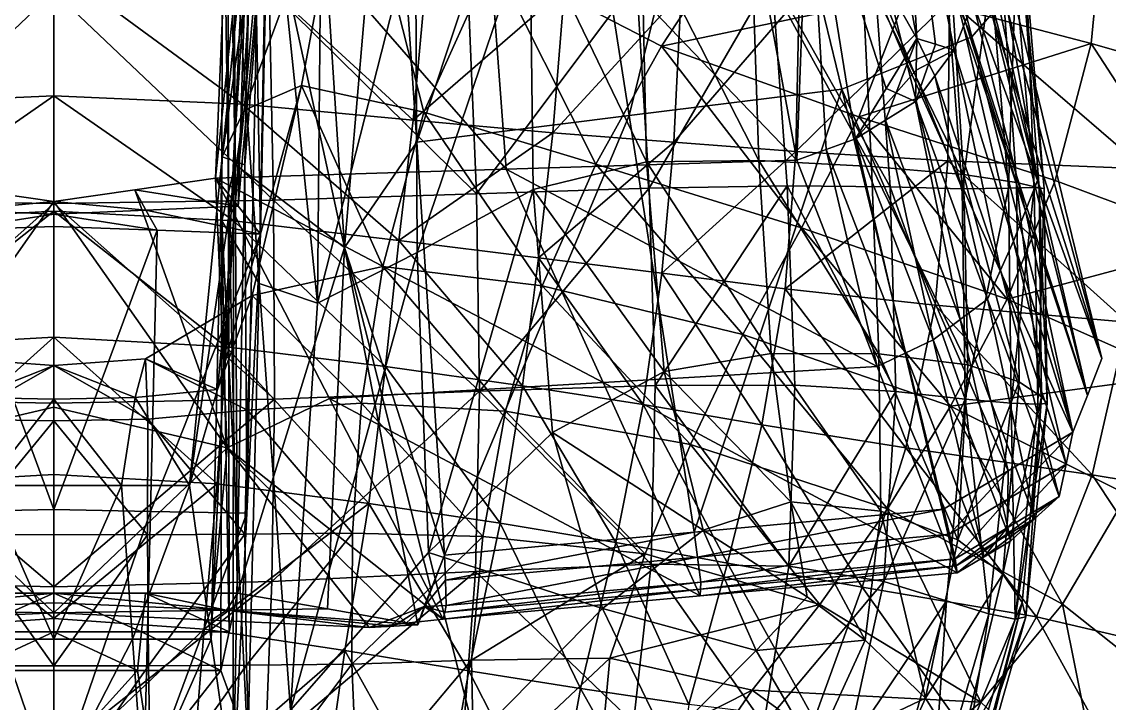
# Model space of a CAD drawing. Extents: x -25.2 to 25.3, y -25.7 to 25.2.
# Drawn here: x -0.46 to 16.63, y -15.59 to -4.87 of the extents above; entities that cross this region are included whole.
import ezdxf

# ---------------------------------------------------------------- set-up
doc = ezdxf.new("R2010")
doc.units = 0

msp = doc.modelspace()

# ---------------------------------------------------------------- linework, layer by layer
for points in [[(3.045, -7.114, -10.475), (3.217, 0.472, -19.668), (3.23, 2.762, -10.986)], [(3.23, 2.762, -10.986), (3.228, -4.794, -7.823), (3.045, -7.114, -10.475)], [(11.85, 0.898, 47.812), (14.469, -5.105, 47.186), (12.879, 1.11, 47.201)], [(12.879, 1.11, 47.201), (14.469, -5.105, 47.186), (14.786, -4.74, 46.187)], [(10.821, 0.687, 48.424), (13.446, -5.515, 47.82), (11.85, 0.898, 47.812)], [(11.85, 0.898, 47.812), (13.446, -5.515, 47.82), (14.469, -5.105, 47.186)], [(10.821, 0.687, 48.424), (8.064, 0.213, 48.924), (9.084, -6.342, 48.808)], [(10.821, 0.687, 48.424), (9.084, -6.342, 48.808), (12.424, -5.924, 48.455)], [(10.821, 0.687, 48.424), (12.424, -5.924, 48.455), (13.446, -5.515, 47.82)], [(2.867, -7.052, -19.604), (3.204, -1.818, -28.351), (3.217, 0.472, -19.668)], [(3.045, -7.114, -10.475), (2.867, -7.052, -19.604), (3.217, 0.472, -19.668)], [(8.064, 0.213, 48.924), (5.307, -0.261, 49.425), (5.745, -6.759, 49.16)], [(8.064, 0.213, 48.924), (5.745, -6.759, 49.16), (9.084, -6.342, 48.808)], [(13.651, -0.151, 7.869), (14.377, -2.263, 26.528), (15.5, -7.362, 26.335)], [(13.651, -0.151, 7.869), (15.5, -7.362, 26.335), (14.485, -4.56, 7.298)], [(2.863, -0.368, 56.592), (4.609, -8.418, 52.174), (4.085, -0.315, 53.008)], [(5.307, -0.261, 49.425), (4.085, -0.315, 53.008), (4.609, -8.418, 52.174)], [(5.307, -0.261, 49.425), (4.609, -8.418, 52.174), (5.745, -6.759, 49.16)], [(2.778, -0.644, 58.621), (2.895, -7.11, 56.314), (2.863, -0.368, 56.592)], [(2.863, -0.368, 56.592), (2.895, -7.11, 56.314), (4.609, -8.418, 52.174)], [(13.607, -5.129, 5.185), (11.904, -2.122, 5.135), (12.738, -0.428, 5.778)], [(13.607, -5.129, 5.185), (12.738, -0.428, 5.778), (13.394, -1.294, 6.72)], [(2.693, -0.92, 60.649), (2.788, -7.553, 59.115), (2.778, -0.644, 58.621)], [(2.778, -0.644, 58.621), (2.788, -7.553, 59.115), (2.895, -7.11, 56.314)], [(2.693, -0.92, 60.649), (2.681, -7.995, 61.917), (2.788, -7.553, 59.115)], [(3.272, -8.981, 65.09), (2.681, -7.995, 61.917), (2.693, -0.92, 60.649)], [(3.272, -8.981, 65.09), (2.693, -0.92, 60.649), (3.405, -1.742, 64.662)], [(14.193, -5.314, 6.307), (13.9, -5.221, 5.746), (13.394, -1.294, 6.72)], [(14.193, -5.314, 6.307), (13.394, -1.294, 6.72), (14.339, -4.937, 6.802)], [(13.607, -5.129, 5.185), (13.394, -1.294, 6.72), (13.9, -5.221, 5.746)], [(14.485, -4.56, 7.298), (14.339, -4.937, 6.802), (13.394, -1.294, 6.72)], [(6.752, -1.857, 4.773), (10.7, -1.524, 4.793), (11.718, -7.045, 4.136)], [(11.718, -7.045, 4.136), (10.7, -1.524, 4.793), (11.904, -2.122, 5.135)], [(3.435, -1.776, -35.94), (3.204, -1.818, -28.351), (2.689, -6.99, -28.732)], [(3.435, -1.776, -35.94), (2.689, -6.99, -28.732), (3.033, -6.259, -36.018)], [(2.867, -7.052, -19.604), (2.689, -6.99, -28.732), (3.204, -1.818, -28.351)], [(2.804, -2.19, 4.754), (6.752, -1.857, 4.773), (7.152, -7.185, 4.214)], [(4.704, -1.744, -42.188), (3.435, -1.776, -35.94), (3.033, -6.259, -36.018)], [(4.704, -1.744, -42.188), (3.033, -6.259, -36.018), (3.935, -5.869, -41.514)], [(4.186, -9.294, 67.698), (3.272, -8.981, 65.09), (3.405, -1.742, 64.662)], [(4.186, -9.294, 67.698), (3.405, -1.742, 64.662), (4.242, -2.944, 67.774)], [(5.86, -6.286, -43.673), (4.704, -1.744, -42.188), (3.935, -5.869, -41.514)], [(5.86, -6.286, -43.673), (6.944, -3.883, -43.877), (4.704, -1.744, -42.188)], [(6.752, -1.857, 4.773), (11.718, -7.045, 4.136), (7.152, -7.185, 4.214)], [(2.585, -7.324, 4.293), (3.107, -2.332, -0.209), (2.804, -2.19, 4.754)], [(2.804, -2.19, 4.754), (7.152, -7.185, 4.214), (2.585, -7.324, 4.293)], [(11.718, -7.045, 4.136), (11.904, -2.122, 5.135), (12.181, -6.876, 4.335)], [(13.607, -5.129, 5.185), (13.125, -5.918, 4.859), (11.904, -2.122, 5.135)], [(12.643, -6.707, 4.534), (12.181, -6.876, 4.335), (11.904, -2.122, 5.135)], [(12.643, -6.707, 4.534), (11.904, -2.122, 5.135), (13.125, -5.918, 4.859)], [(2.585, -7.324, 4.293), (2.939, -7.765, -0.35), (3.107, -2.332, -0.209)], [(2.939, -7.765, -0.35), (3.41, -2.474, -5.171), (3.107, -2.332, -0.209)], [(14.377, -2.263, 26.528), (15.103, -4.374, 45.187), (16.514, -10.165, 45.372)], [(14.377, -2.263, 26.528), (16.514, -10.165, 45.372), (15.5, -7.362, 26.335)], [(2.939, -7.765, -0.35), (3.292, -8.206, -4.993), (3.41, -2.474, -5.171)], [(3.228, -4.794, -7.823), (3.41, -2.474, -5.171), (3.292, -8.206, -4.993)], [(16.57, -2.863, -45.254), (13.437, -4.444, -44.586), (16.346, -5.207, -45.093)], [(16.57, -2.863, -45.254), (16.346, -5.207, -45.093), (18.845, -5.922, -45.934)], [(16.57, -2.863, -45.254), (18.845, -5.922, -45.934), (19.002, -3.278, -46.088)], [(4.186, -9.294, 67.698), (4.242, -2.944, 67.774), (5.726, -3.244, 69.433)], [(4.186, -9.294, 67.698), (5.726, -3.244, 69.433), (5.751, -8.495, 69.311)], [(5.751, -8.495, 69.311), (5.726, -3.244, 69.433), (7.521, -3.268, 70.347)], [(5.751, -8.495, 69.311), (7.521, -3.268, 70.347), (7.575, -7.503, 70.326)], [(9.357, -7.071, 71.236), (7.575, -7.503, 70.326), (7.521, -3.268, 70.347)], [(9.357, -7.071, 71.236), (7.521, -3.268, 70.347), (9.28, -3.434, 71.203)], [(6.944, -3.883, -43.877), (9.593, -5.248, -44.183), (10.74, -3.5, -44.338)], [(11.124, -7.05, 72.157), (9.357, -7.071, 71.236), (9.28, -3.434, 71.203)], [(11.124, -7.05, 72.157), (9.28, -3.434, 71.203), (11.014, -3.707, 72.133)], [(13.437, -4.444, -44.586), (10.74, -3.5, -44.338), (9.593, -5.248, -44.183)], [(12.893, -7.142, 73.141), (11.124, -7.05, 72.157), (11.014, -3.707, 72.133)], [(12.893, -7.142, 73.141), (11.014, -3.707, 72.133), (12.739, -3.975, 73.159)], [(8.558, -7.107, -44.079), (6.944, -3.883, -43.877), (5.86, -6.286, -43.673)], [(8.558, -7.107, -44.079), (9.593, -5.248, -44.183), (6.944, -3.883, -43.877)], [(-2.924, -6.162, -66.973), (-3.052, -4.071, -67.006), (0.043, -3.98, -67.038)], [(-2.924, -6.162, -66.973), (0.043, -3.98, -67.038), (0.043, -6.03, -66.993)], [(3.01, -6.162, -66.973), (0.043, -6.03, -66.993), (0.043, -3.98, -67.038)], [(3.01, -6.162, -66.973), (0.043, -3.98, -67.038), (3.138, -4.071, -67.006)], [(5.689, -6.414, -66.938), (3.01, -6.162, -66.973), (3.138, -4.071, -67.006)], [(5.689, -6.414, -66.938), (3.138, -4.071, -67.006), (5.89, -4.236, -66.952)], [(14.341, -7.266, 74.339), (12.893, -7.142, 73.141), (12.739, -3.975, 73.159)], [(14.341, -7.266, 74.339), (12.739, -3.975, 73.159), (14.146, -4.165, 74.407)], [(8.068, -4.348, -66.922), (5.689, -6.414, -66.938), (5.89, -4.236, -66.952)], [(9.2, -4.204, 91.464), (6.551, -4.281, 92.456), (6.687, -7.572, 92.301)], [(9.2, -4.204, 91.464), (6.687, -7.572, 92.301), (9.399, -7.486, 91.29)], [(11.327, -4.154, 90.041), (9.2, -4.204, 91.464), (9.399, -7.486, 91.29)], [(11.327, -4.154, 90.041), (9.399, -7.486, 91.29), (11.568, -7.447, 89.883)], [(13.187, -7.465, 88.152), (12.939, -4.149, 88.249), (11.327, -4.154, 90.041)], [(13.187, -7.465, 88.152), (11.327, -4.154, 90.041), (11.568, -7.447, 89.883)], [(14.319, -7.492, 86.212), (14.067, -4.153, 86.268), (12.939, -4.149, 88.249)], [(14.319, -7.492, 86.212), (12.939, -4.149, 88.249), (13.187, -7.465, 88.152)], [(14.767, -4.136, 84.261), (14.067, -4.153, 86.268), (14.319, -7.492, 86.212)], [(15.172, -7.393, 75.888), (14.341, -7.266, 74.339), (14.146, -4.165, 74.407)], [(15.172, -7.393, 75.888), (14.146, -4.165, 74.407), (14.953, -4.233, 75.995)], [(14.767, -4.136, 84.261), (14.319, -7.492, 86.212), (15.046, -7.485, 84.173)], [(15.153, -4.129, 82.191), (14.767, -4.136, 84.261), (15.046, -7.485, 84.173)], [(15.525, -7.476, 77.759), (14.953, -4.233, 75.995), (15.282, -4.216, 77.894)], [(15.525, -7.476, 77.759), (15.172, -7.393, 75.888), (14.953, -4.233, 75.995)], [(15.153, -4.129, 82.191), (15.046, -7.485, 84.173), (15.451, -7.475, 82.049)], [(15.451, -7.475, 82.049), (15.327, -4.166, 80.018), (15.153, -4.129, 82.191)], [(15.605, -7.488, 79.864), (15.282, -4.216, 77.894), (15.327, -4.166, 80.018)], [(15.605, -7.488, 79.864), (15.525, -7.476, 77.759), (15.282, -4.216, 77.894)], [(15.451, -7.475, 82.049), (15.605, -7.488, 79.864), (15.327, -4.166, 80.018)], [(-3.409, -7.674, 92.877), (0.043, -4.388, 93.172), (-3.34, -4.355, 93.006)], [(-3.409, -7.674, 92.877), (0.043, -7.725, 93.055), (0.043, -4.388, 93.172)], [(3.495, -7.674, 92.877), (3.426, -4.355, 93.006), (0.043, -4.388, 93.172)], [(3.495, -7.674, 92.877), (0.043, -4.388, 93.172), (0.043, -7.725, 93.055)], [(6.687, -7.572, 92.301), (6.551, -4.281, 92.456), (3.426, -4.355, 93.006)], [(6.687, -7.572, 92.301), (3.426, -4.355, 93.006), (3.495, -7.674, 92.877)], [(8.068, -4.348, -66.922), (7.886, -6.611, -66.919), (5.689, -6.414, -66.938)], [(9.9, -4.417, -66.911), (7.886, -6.611, -66.919), (8.068, -4.348, -66.922)], [(9.9, -4.417, -66.911), (9.787, -6.762, -66.909), (7.886, -6.611, -66.919)], [(11.757, -4.479, -66.883), (9.787, -6.762, -66.909), (9.9, -4.417, -66.911)], [(14.786, -4.74, 46.187), (16.514, -10.165, 45.372), (15.103, -4.374, 45.187)], [(13.437, -4.444, -44.586), (9.593, -5.248, -44.183), (12.694, -6.359, -44.438)], [(11.757, -4.479, -66.883), (11.706, -6.909, -66.88), (9.787, -6.762, -66.909)], [(14.121, -4.536, -66.733), (11.706, -6.909, -66.88), (11.757, -4.479, -66.883)], [(14.121, -4.536, -66.733), (14.091, -7.054, -66.732), (11.706, -6.909, -66.88)], [(16.346, -5.207, -45.093), (13.437, -4.444, -44.586), (12.694, -6.359, -44.438)], [(17.184, -7.182, -66.346), (14.091, -7.054, -66.732), (14.121, -4.536, -66.733)], [(17.184, -7.182, -66.346), (14.121, -4.536, -66.733), (17.249, -4.573, -66.339)], [(14.485, -4.56, 7.298), (15.313, -7.84, 26.537), (14.339, -4.937, 6.802)], [(14.485, -4.56, 7.298), (15.5, -7.362, 26.335), (15.313, -7.84, 26.537)], [(14.469, -5.105, 47.186), (16.286, -10.743, 46.271), (14.786, -4.74, 46.187)], [(14.786, -4.74, 46.187), (16.286, -10.743, 46.271), (16.514, -10.165, 45.372)], [(3.045, -7.114, -10.475), (3.228, -4.794, -7.823), (3.077, -12.598, -7.479)], [(3.228, -4.794, -7.823), (3.292, -8.206, -4.993), (3.077, -12.598, -7.479)], [(14.339, -4.937, 6.802), (15.126, -8.317, 26.739), (14.193, -5.314, 6.307)], [(14.339, -4.937, 6.802), (15.313, -7.84, 26.537), (15.126, -8.317, 26.739)], [(13.446, -5.515, 47.82), (16.058, -11.321, 47.171), (14.469, -5.105, 47.186)], [(14.469, -5.105, 47.186), (16.058, -11.321, 47.171), (16.286, -10.743, 46.271)], [(9.593, -5.248, -44.183), (8.558, -7.107, -44.079), (11.794, -8.105, -44.325)], [(9.593, -5.248, -44.183), (11.794, -8.105, -44.325), (12.694, -6.359, -44.438)], [(16.346, -5.207, -45.093), (12.694, -6.359, -44.438), (15.779, -7.362, -44.933)], [(13.607, -5.129, 5.185), (13.278, -5.986, 4.994), (13.125, -5.918, 4.859)], [(13.607, -5.129, 5.185), (13.595, -5.625, 5.224), (13.278, -5.986, 4.994)], [(13.607, -5.129, 5.185), (13.795, -5.521, 5.585), (13.595, -5.625, 5.224)], [(13.607, -5.129, 5.185), (13.9, -5.221, 5.746), (13.795, -5.521, 5.585)], [(14.193, -5.314, 6.307), (13.795, -5.521, 5.585), (13.9, -5.221, 5.746)], [(16.346, -5.207, -45.093), (15.779, -7.362, -44.933), (18.373, -8.332, -45.773)], [(16.346, -5.207, -45.093), (18.373, -8.332, -45.773), (18.845, -5.922, -45.934)], [(14.193, -5.314, 6.307), (13.889, -5.718, 5.785), (13.795, -5.521, 5.585)], [(14.92, -8.772, 26.49), (13.889, -5.718, 5.785), (14.193, -5.314, 6.307)], [(14.92, -8.772, 26.49), (14.193, -5.314, 6.307), (15.126, -8.317, 26.739)], [(12.424, -5.924, 48.455), (15.042, -11.928, 47.828), (13.446, -5.515, 47.82)], [(13.584, -6.121, 5.263), (13.278, -5.986, 4.994), (13.595, -5.625, 5.224)], [(13.446, -5.515, 47.82), (15.042, -11.928, 47.828), (16.058, -11.321, 47.171)], [(13.584, -6.121, 5.263), (13.595, -5.625, 5.224), (13.795, -5.521, 5.585)], [(13.584, -6.121, 5.263), (13.795, -5.521, 5.585), (13.889, -5.718, 5.785)], [(14.714, -9.227, 26.242), (13.584, -6.121, 5.263), (13.889, -5.718, 5.785)], [(14.714, -9.227, 26.242), (13.889, -5.718, 5.785), (14.92, -8.772, 26.49)], [(3.935, -5.869, -41.514), (3.033, -6.259, -36.018), (2.617, -10.648, -36.253)], [(3.935, -5.869, -41.514), (2.617, -10.648, -36.253), (3.162, -9.171, -42.041)], [(5.213, -8.716, -43.734), (3.935, -5.869, -41.514), (3.162, -9.171, -42.041)], [(5.213, -8.716, -43.734), (5.86, -6.286, -43.673), (3.935, -5.869, -41.514)], [(12.424, -5.924, 48.455), (9.084, -6.342, 48.808), (10.105, -12.896, 48.691)], [(12.424, -5.924, 48.455), (10.105, -12.896, 48.691), (14.026, -12.534, 48.486)], [(12.424, -5.924, 48.455), (14.026, -12.534, 48.486), (15.042, -11.928, 47.828)], [(12.643, -6.707, 4.534), (13.125, -5.918, 4.859), (13.278, -5.986, 4.994)], [(-2.786, -7.999, -66.928), (-2.924, -6.162, -66.973), (0.043, -6.03, -66.993)], [(-2.786, -7.999, -66.928), (0.043, -6.03, -66.993), (0.043, -7.844, -66.936)], [(2.872, -7.999, -66.928), (0.043, -7.844, -66.936), (0.043, -6.03, -66.993)], [(2.872, -7.999, -66.928), (0.043, -6.03, -66.993), (3.01, -6.162, -66.973)], [(12.643, -6.707, 4.534), (13.278, -5.986, 4.994), (13.114, -6.414, 4.898)], [(13.584, -6.121, 5.263), (13.114, -6.414, 4.898), (13.278, -5.986, 4.994)], [(14.288, -9.548, 25.965), (13.114, -6.414, 4.898), (13.584, -6.121, 5.263)], [(14.288, -9.548, 25.965), (13.584, -6.121, 5.263), (14.714, -9.227, 26.242)], [(3.033, -6.259, -36.018), (2.689, -6.99, -28.732), (2.173, -12.163, -29.113)], [(3.033, -6.259, -36.018), (2.173, -12.163, -29.113), (2.617, -10.648, -36.253)], [(5.465, -8.307, -66.914), (2.872, -7.999, -66.928), (3.01, -6.162, -66.973)], [(5.465, -8.307, -66.914), (3.01, -6.162, -66.973), (5.689, -6.414, -66.938)], [(7.718, -9.021, -44.04), (5.86, -6.286, -43.673), (5.213, -8.716, -43.734)], [(7.718, -9.021, -44.04), (8.558, -7.107, -44.079), (5.86, -6.286, -43.673)], [(7.886, -6.611, -66.919), (5.465, -8.307, -66.914), (5.689, -6.414, -66.938)], [(9.084, -6.342, 48.808), (5.745, -6.759, 49.16), (6.183, -13.257, 48.896)], [(9.084, -6.342, 48.808), (6.183, -13.257, 48.896), (10.105, -12.896, 48.691)], [(12.694, -6.359, -44.438), (11.794, -8.105, -44.325), (15.024, -9.23, -44.807)], [(13.862, -9.868, 25.689), (12.643, -6.707, 4.534), (13.114, -6.414, 4.898)], [(12.694, -6.359, -44.438), (15.024, -9.23, -44.807), (15.779, -7.362, -44.933)], [(13.862, -9.868, 25.689), (13.114, -6.414, 4.898), (14.288, -9.548, 25.965)], [(7.886, -6.611, -66.919), (7.661, -8.58, -66.903), (5.465, -8.307, -66.914)], [(9.787, -6.762, -66.909), (7.661, -8.58, -66.903), (7.886, -6.611, -66.919)], [(6.183, -13.257, 48.896), (5.745, -6.759, 49.16), (4.609, -8.418, 52.174)], [(9.787, -6.762, -66.909), (9.598, -8.82, -66.894), (7.661, -8.58, -66.903)], [(11.706, -6.909, -66.88), (9.598, -8.82, -66.894), (9.787, -6.762, -66.909)], [(12.643, -6.707, 4.534), (13.421, -10.078, 25.697), (12.181, -6.876, 4.335)], [(12.643, -6.707, 4.534), (13.862, -9.868, 25.689), (13.421, -10.078, 25.697)], [(2.517, -14.576, -19.539), (2.173, -12.163, -29.113), (2.689, -6.99, -28.732)], [(2.517, -14.576, -19.539), (2.689, -6.99, -28.732), (2.867, -7.052, -19.604)], [(11.706, -6.909, -66.88), (11.534, -9.067, -66.863), (9.598, -8.82, -66.894)], [(14.091, -7.054, -66.732), (11.534, -9.067, -66.863), (11.706, -6.909, -66.88)], [(12.181, -6.876, 4.335), (12.98, -10.288, 25.704), (11.718, -7.045, 4.136)], [(12.181, -6.876, 4.335), (13.421, -10.078, 25.697), (12.98, -10.288, 25.704)], [(2.861, -16.99, -9.965), (2.517, -14.576, -19.539), (2.867, -7.052, -19.604)], [(2.788, -7.553, 59.115), (2.928, -13.852, 56.036), (2.895, -7.11, 56.314)], [(2.861, -16.99, -9.965), (2.867, -7.052, -19.604), (3.045, -7.114, -10.475)], [(3.045, -7.114, -10.475), (3.077, -12.598, -7.479), (2.861, -16.99, -9.965)], [(2.928, -13.852, 56.036), (4.609, -8.418, 52.174), (2.895, -7.11, 56.314)], [(7.152, -7.185, 4.214), (11.718, -7.045, 4.136), (12.98, -10.288, 25.704)], [(9.633, -10.366, 71.267), (7.575, -7.503, 70.326), (9.357, -7.071, 71.236)], [(8.558, -7.107, -44.079), (7.718, -9.021, -44.04), (10.873, -9.784, -44.263)], [(8.558, -7.107, -44.079), (10.873, -9.784, -44.263), (11.794, -8.105, -44.325)], [(11.316, -10.085, 72.095), (9.357, -7.071, 71.236), (11.124, -7.05, 72.157)], [(11.316, -10.085, 72.095), (9.633, -10.366, 71.267), (9.357, -7.071, 71.236)], [(13.008, -10.09, 73.02), (11.316, -10.085, 72.095), (11.124, -7.05, 72.157)], [(13.008, -10.09, 73.02), (11.124, -7.05, 72.157), (12.893, -7.142, 73.141)], [(14.091, -7.054, -66.732), (13.892, -9.326, -66.722), (11.534, -9.067, -66.863)], [(14.404, -10.261, 74.183), (13.008, -10.09, 73.02), (12.893, -7.142, 73.141)], [(14.404, -10.261, 74.183), (12.893, -7.142, 73.141), (14.341, -7.266, 74.339)], [(16.912, -9.59, -66.355), (13.892, -9.326, -66.722), (14.091, -7.054, -66.732)], [(16.912, -9.59, -66.355), (14.091, -7.054, -66.732), (17.184, -7.182, -66.346)], [(2.939, -7.765, -0.35), (2.585, -7.324, 4.293), (1.314, -7.51, 4.438)], [(2.585, -7.324, 4.293), (2.766, -11.568, 30.803), (1.314, -7.51, 4.438)], [(2.585, -7.324, 4.293), (7.152, -7.185, 4.214), (8.677, -10.54, 25.833)], [(2.585, -7.324, 4.293), (8.677, -10.54, 25.833), (4.374, -10.792, 25.963)], [(2.585, -7.324, 4.293), (4.374, -10.792, 25.963), (2.766, -11.568, 30.803)], [(7.152, -7.185, 4.214), (12.98, -10.288, 25.704), (8.677, -10.54, 25.833)], [(15.212, -10.529, 75.696), (14.404, -10.261, 74.183), (14.341, -7.266, 74.339)], [(15.212, -10.529, 75.696), (14.341, -7.266, 74.339), (15.172, -7.393, 75.888)], [(0.043, -7.695, 4.583), (-2.678, -11.565, 30.784), (-1.228, -7.51, 4.438)], [(-1.405, -7.828, -0.211), (0.043, -7.695, 4.583), (-1.228, -7.51, 4.438)], [(1.491, -7.828, -0.211), (1.314, -7.51, 4.438), (0.043, -7.695, 4.583)], [(0.043, -7.695, 4.583), (1.314, -7.51, 4.438), (2.766, -11.568, 30.803)], [(2.939, -7.765, -0.35), (1.314, -7.51, 4.438), (1.491, -7.828, -0.211)], [(5.931, -13.212, 69.386), (5.751, -8.495, 69.311), (7.575, -7.503, 70.326)], [(5.931, -13.212, 69.386), (7.575, -7.503, 70.326), (7.881, -11.326, 70.412)], [(9.399, -7.486, 91.29), (6.687, -7.572, 92.301), (6.731, -10.676, 92.024)], [(9.399, -7.486, 91.29), (6.731, -10.676, 92.024), (9.493, -10.586, 91.006)], [(9.633, -10.366, 71.267), (7.881, -11.326, 70.412), (7.575, -7.503, 70.326)], [(11.568, -7.447, 89.883), (9.399, -7.486, 91.29), (9.493, -10.586, 91.006)], [(11.568, -7.447, 89.883), (9.493, -10.586, 91.006), (11.689, -10.583, 89.629)], [(13.277, -10.681, 87.969), (13.187, -7.465, 88.152), (11.568, -7.447, 89.883)], [(13.277, -10.681, 87.969), (11.568, -7.447, 89.883), (11.689, -10.583, 89.629)], [(14.367, -10.801, 86.078), (14.319, -7.492, 86.212), (13.187, -7.465, 88.152)], [(14.367, -10.801, 86.078), (13.187, -7.465, 88.152), (13.277, -10.681, 87.969)], [(15.046, -7.485, 84.173), (14.319, -7.492, 86.212), (14.367, -10.801, 86.078)], [(15.046, -7.485, 84.173), (14.367, -10.801, 86.078), (15.09, -10.864, 84.009)], [(15.024, -9.23, -44.807), (18.373, -8.332, -45.773), (15.779, -7.362, -44.933)], [(15.451, -7.475, 82.049), (15.046, -7.485, 84.173), (15.09, -10.864, 84.009)], [(15.451, -7.475, 82.049), (15.09, -10.864, 84.009), (15.506, -10.882, 81.829)], [(15.563, -10.767, 77.534), (15.212, -10.529, 75.696), (15.172, -7.393, 75.888)], [(15.563, -10.767, 77.534), (15.172, -7.393, 75.888), (15.525, -7.476, 77.759)], [(15.5, -7.362, 26.335), (16.286, -10.743, 46.271), (15.313, -7.84, 26.537)], [(15.506, -10.882, 81.829), (15.605, -7.488, 79.864), (15.451, -7.475, 82.049)], [(15.5, -7.362, 26.335), (16.514, -10.165, 45.372), (16.286, -10.743, 46.271)], [(15.506, -10.882, 81.829), (15.655, -10.87, 79.624), (15.605, -7.488, 79.864)], [(15.655, -10.87, 79.624), (15.563, -10.767, 77.534), (15.525, -7.476, 77.759)], [(15.655, -10.87, 79.624), (15.525, -7.476, 77.759), (15.605, -7.488, 79.864)], [(-3.423, -10.802, 92.622), (0.043, -7.725, 93.055), (-3.409, -7.674, 92.877)], [(3.509, -10.802, 92.622), (3.495, -7.674, 92.877), (0.043, -7.725, 93.055)], [(2.681, -7.995, 61.917), (2.798, -14.461, 59.61), (2.788, -7.553, 59.115)], [(2.788, -7.553, 59.115), (2.798, -14.461, 59.61), (2.928, -13.852, 56.036)], [(6.731, -10.676, 92.024), (6.687, -7.572, 92.301), (3.495, -7.674, 92.877)], [(6.731, -10.676, 92.024), (3.495, -7.674, 92.877), (3.509, -10.802, 92.622)], [(-3.423, -10.802, 92.622), (0.043, -10.868, 92.815), (0.043, -7.725, 93.055)], [(0.043, -7.844, -66.936), (-2.667, -9.977, -66.878), (-2.786, -7.999, -66.928)], [(0.043, -7.695, 4.583), (0.043, -10.93, 26.638), (-2.678, -11.565, 30.784)], [(0.043, -7.844, -66.936), (0.043, -9.826, -66.882), (-2.667, -9.977, -66.878)], [(-1.582, -8.146, -4.86), (0.043, -7.891, -0.072), (-1.405, -7.828, -0.211)], [(-1.405, -7.828, -0.211), (0.043, -7.891, -0.072), (0.043, -7.695, 4.583)], [(1.491, -7.828, -0.211), (0.043, -7.695, 4.583), (0.043, -7.891, -0.072)], [(0.043, -7.695, 4.583), (2.766, -11.568, 30.803), (0.043, -10.93, 26.638)], [(3.509, -10.802, 92.622), (0.043, -7.725, 93.055), (0.043, -10.868, 92.815)], [(1.668, -8.146, -4.86), (1.491, -7.828, -0.211), (0.043, -7.891, -0.072)], [(0.043, -7.844, -66.936), (2.872, -7.999, -66.928), (2.753, -9.977, -66.878)], [(0.043, -7.844, -66.936), (2.753, -9.977, -66.878), (0.043, -9.826, -66.882)], [(3.292, -8.206, -4.993), (2.939, -7.765, -0.35), (1.491, -7.828, -0.211)], [(3.292, -8.206, -4.993), (1.491, -7.828, -0.211), (1.668, -8.146, -4.86)], [(15.313, -7.84, 26.537), (16.058, -11.321, 47.171), (15.126, -8.317, 26.739)], [(15.313, -7.84, 26.537), (16.286, -10.743, 46.271), (16.058, -11.321, 47.171)], [(-1.582, -8.146, -4.86), (0.043, -8.086, -4.727), (0.043, -7.891, -0.072)], [(1.668, -8.146, -4.86), (0.043, -7.891, -0.072), (0.043, -8.086, -4.727)], [(2.681, -7.995, 61.917), (2.669, -15.071, 63.185), (2.798, -14.461, 59.61)], [(3.092, -16.237, 65.542), (2.669, -15.071, 63.185), (2.681, -7.995, 61.917)], [(3.092, -16.237, 65.542), (2.681, -7.995, 61.917), (3.272, -8.981, 65.09)], [(2.872, -7.999, -66.928), (5.257, -10.29, -66.869), (2.753, -9.977, -66.878)], [(2.872, -7.999, -66.928), (5.465, -8.307, -66.914), (5.257, -10.29, -66.869)], [(0.043, -12.539, -7.416), (0.043, -8.086, -4.727), (-1.582, -8.146, -4.86)], [(0.043, -12.539, -7.416), (-1.582, -8.146, -4.86), (-1.474, -12.568, -7.448)], [(0.043, -12.539, -7.416), (1.668, -8.146, -4.86), (0.043, -8.086, -4.727)], [(0.043, -12.539, -7.416), (1.56, -12.568, -7.448), (1.668, -8.146, -4.86)], [(1.56, -12.568, -7.448), (3.292, -8.206, -4.993), (1.668, -8.146, -4.86)], [(11.794, -8.105, -44.325), (10.873, -9.784, -44.263), (14.136, -10.915, -44.726)], [(11.794, -8.105, -44.325), (14.136, -10.915, -44.726), (15.024, -9.23, -44.807)], [(1.56, -12.568, -7.448), (3.077, -12.598, -7.479), (3.292, -8.206, -4.993)], [(7.408, -10.594, -66.859), (5.257, -10.29, -66.869), (5.465, -8.307, -66.914)], [(7.408, -10.594, -66.859), (5.465, -8.307, -66.914), (7.661, -8.58, -66.903)], [(15.951, -11.827, 47.196), (14.92, -8.772, 26.49), (15.126, -8.317, 26.739)], [(15.024, -9.23, -44.807), (17.728, -10.432, -45.648), (18.373, -8.332, -45.773)], [(15.951, -11.827, 47.196), (15.126, -8.317, 26.739), (16.058, -11.321, 47.171)], [(2.928, -13.852, 56.036), (4.346, -14.101, 52.979), (4.609, -8.418, 52.174)], [(3.764, -15.692, 67.85), (4.186, -9.294, 67.698), (5.751, -8.495, 69.311)], [(3.764, -15.692, 67.85), (5.751, -8.495, 69.311), (5.931, -13.212, 69.386)], [(5.765, -14.351, 49.922), (4.609, -8.418, 52.174), (4.346, -14.101, 52.979)], [(5.765, -14.351, 49.922), (5.974, -13.804, 49.409), (4.609, -8.418, 52.174)], [(6.183, -13.257, 48.896), (4.609, -8.418, 52.174), (5.974, -13.804, 49.409)], [(9.306, -10.887, -66.847), (7.408, -10.594, -66.859), (7.661, -8.58, -66.903)], [(9.306, -10.887, -66.847), (7.661, -8.58, -66.903), (9.598, -8.82, -66.894)], [(4.876, -10.866, -43.956), (5.213, -8.716, -43.734), (3.162, -9.171, -42.041)], [(7.141, -10.99, -44.082), (5.213, -8.716, -43.734), (4.876, -10.866, -43.956)], [(7.141, -10.99, -44.082), (7.718, -9.021, -44.04), (5.213, -8.716, -43.734)], [(11.169, -11.205, -66.816), (9.306, -10.887, -66.847), (9.598, -8.82, -66.894)], [(11.169, -11.205, -66.816), (9.598, -8.82, -66.894), (11.534, -9.067, -66.863)], [(15.843, -12.334, 47.221), (14.714, -9.227, 26.242), (14.92, -8.772, 26.49)], [(15.843, -12.334, 47.221), (14.92, -8.772, 26.49), (15.951, -11.827, 47.196)], [(3.764, -15.692, 67.85), (3.092, -16.237, 65.542), (3.272, -8.981, 65.09)], [(3.764, -15.692, 67.85), (3.272, -8.981, 65.09), (4.186, -9.294, 67.698)], [(10.047, -11.516, -44.264), (7.718, -9.021, -44.04), (7.141, -10.99, -44.082)], [(10.047, -11.516, -44.264), (10.873, -9.784, -44.263), (7.718, -9.021, -44.04)], [(3.088, -10.978, -43.721), (3.162, -9.171, -42.041), (1.482, -10.17, -41.25)], [(1.482, -10.17, -41.25), (3.162, -9.171, -42.041), (2.617, -10.648, -36.253)], [(4.876, -10.866, -43.956), (3.162, -9.171, -42.041), (3.088, -10.978, -43.721)], [(13.432, -11.569, -66.686), (11.169, -11.205, -66.816), (11.534, -9.067, -66.863)], [(13.432, -11.569, -66.686), (11.534, -9.067, -66.863), (13.892, -9.326, -66.722)], [(15.462, -12.681, 47.033), (14.288, -9.548, 25.965), (14.714, -9.227, 26.242)], [(15.462, -12.681, 47.033), (14.714, -9.227, 26.242), (15.843, -12.334, 47.221)], [(13.892, -9.326, -66.722), (16.359, -11.991, -66.35), (13.432, -11.569, -66.686)], [(13.892, -9.326, -66.722), (16.912, -9.59, -66.355), (16.359, -11.991, -66.35)], [(14.136, -10.915, -44.726), (17.728, -10.432, -45.648), (15.024, -9.23, -44.807)], [(15.081, -13.029, 46.845), (13.862, -9.868, 25.689), (14.288, -9.548, 25.965)], [(15.081, -13.029, 46.845), (14.288, -9.548, 25.965), (15.462, -12.681, 47.033)], [(16.912, -9.59, -66.355), (19.309, -12.478, -65.625), (16.359, -11.991, -66.35)], [(0.043, -9.826, -66.882), (-2.524, -12.132, -66.776), (-2.667, -9.977, -66.878)], [(0.043, -9.826, -66.882), (0.043, -11.985, -66.779), (-2.524, -12.132, -66.776)], [(0.043, -9.826, -66.882), (2.753, -9.977, -66.878), (2.61, -12.132, -66.776)], [(0.043, -9.826, -66.882), (2.61, -12.132, -66.776), (0.043, -11.985, -66.779)], [(13.145, -12.53, -44.696), (10.873, -9.784, -44.263), (10.047, -11.516, -44.264)], [(13.145, -12.53, -44.696), (14.136, -10.915, -44.726), (10.873, -9.784, -44.263)], [(13.862, -9.868, 25.689), (14.661, -13.28, 47.058), (13.421, -10.078, 25.697)], [(13.862, -9.868, 25.689), (15.081, -13.029, 46.845), (14.661, -13.28, 47.058)], [(2.753, -9.977, -66.878), (4.992, -12.442, -66.769), (2.61, -12.132, -66.776)], [(2.753, -9.977, -66.878), (5.257, -10.29, -66.869), (4.992, -12.442, -66.769)], [(13.421, -10.078, 25.697), (14.241, -13.532, 47.272), (12.98, -10.288, 25.704)], [(13.421, -10.078, 25.697), (14.661, -13.28, 47.058), (14.241, -13.532, 47.272)], [(-1.433, -11.117, -43.504), (0.043, -10.273, -41.077), (-1.396, -10.17, -41.25)], [(0.043, -10.273, -41.077), (-1.234, -10.776, -35.977), (-1.396, -10.17, -41.25)], [(1.519, -11.117, -43.504), (1.482, -10.17, -41.25), (0.043, -10.273, -41.077)], [(0.043, -10.273, -41.077), (1.482, -10.17, -41.25), (1.32, -10.776, -35.977)], [(1.482, -10.17, -41.25), (2.617, -10.648, -36.253), (1.32, -10.776, -35.977)], [(3.088, -10.978, -43.721), (1.482, -10.17, -41.25), (1.519, -11.117, -43.504)], [(11.626, -12.415, 71.954), (9.633, -10.366, 71.267), (11.316, -10.085, 72.095)], [(11.316, -10.085, 72.095), (13.008, -10.09, 73.02), (13.04, -12.562, 72.792)], [(11.316, -10.085, 72.095), (13.04, -12.562, 72.792), (11.626, -12.415, 71.954)], [(13.008, -10.09, 73.02), (14.404, -10.261, 74.183), (14.251, -13.016, 73.944)], [(13.008, -10.09, 73.02), (14.251, -13.016, 73.944), (13.04, -12.562, 72.792)], [(-1.433, -11.117, -43.504), (0.043, -11.144, -43.426), (0.043, -10.273, -41.077)], [(0.043, -10.273, -41.077), (0.043, -10.802, -35.784), (-1.234, -10.776, -35.977)], [(1.519, -11.117, -43.504), (0.043, -10.273, -41.077), (0.043, -11.144, -43.426)], [(0.043, -10.273, -41.077), (1.32, -10.776, -35.977), (0.043, -10.802, -35.784)], [(7.055, -12.754, -66.757), (4.992, -12.442, -66.769), (5.257, -10.29, -66.869)], [(7.055, -12.754, -66.757), (5.257, -10.29, -66.869), (7.408, -10.594, -66.859)], [(10.248, -12.865, 71.303), (7.881, -11.326, 70.412), (9.633, -10.366, 71.267)], [(8.677, -10.54, 25.833), (12.98, -10.288, 25.704), (14.241, -13.532, 47.272)], [(11.626, -12.415, 71.954), (10.248, -12.865, 71.303), (9.633, -10.366, 71.267)], [(14.251, -13.016, 73.944), (14.404, -10.261, 74.183), (15.212, -10.529, 75.696)], [(4.374, -10.792, 25.963), (8.677, -10.54, 25.833), (10.202, -13.896, 47.452)], [(9.431, -13.397, 90.667), (9.493, -10.586, 91.006), (6.731, -10.676, 92.024)], [(8.873, -13.059, -66.741), (7.055, -12.754, -66.757), (7.408, -10.594, -66.859)], [(8.873, -13.059, -66.741), (7.408, -10.594, -66.859), (9.306, -10.887, -66.847)], [(8.677, -10.54, 25.833), (14.241, -13.532, 47.272), (10.202, -13.896, 47.452)], [(11.596, -13.432, 89.346), (9.493, -10.586, 91.006), (9.431, -13.397, 90.667)], [(11.596, -13.432, 89.346), (11.689, -10.583, 89.629), (9.493, -10.586, 91.006)], [(13.277, -10.681, 87.969), (11.689, -10.583, 89.629), (11.596, -13.432, 89.346)], [(14.136, -10.915, -44.726), (16.913, -12.302, -45.567), (17.728, -10.432, -45.648)], [(14.251, -13.016, 73.944), (15.212, -10.529, 75.696), (14.959, -13.555, 75.432)], [(14.959, -13.555, 75.432), (15.212, -10.529, 75.696), (15.563, -10.767, 77.534)], [(1.32, -10.776, -35.977), (2.617, -10.648, -36.253), (2.173, -12.163, -29.113)], [(6.731, -10.676, 92.024), (3.509, -10.802, 92.622), (3.47, -13.672, 92.272)], [(6.731, -10.676, 92.024), (3.47, -13.672, 92.272), (6.671, -13.514, 91.664)], [(9.431, -13.397, 90.667), (6.731, -10.676, 92.024), (6.671, -13.514, 91.664)], [(13.277, -10.681, 87.969), (11.596, -13.432, 89.346), (13.087, -13.671, 87.763)], [(14.367, -10.801, 86.078), (13.277, -10.681, 87.969), (13.087, -13.671, 87.763)], [(-3.423, -10.802, 92.622), (-3.384, -13.672, 92.272), (0.043, -13.752, 92.476)], [(-3.423, -10.802, 92.622), (0.043, -13.752, 92.476), (0.043, -10.868, 92.815)], [(0.043, -14.165, 48.693), (-2.678, -11.565, 30.784), (0.043, -10.93, 26.638)], [(0.043, -10.802, -35.784), (-1.022, -12.163, -29.001), (-1.234, -10.776, -35.977)], [(0.043, -10.802, -35.784), (0.043, -12.163, -28.888), (-1.022, -12.163, -29.001)], [(0.043, -10.802, -35.784), (1.32, -10.776, -35.977), (1.108, -12.163, -29.001)], [(0.043, -10.802, -35.784), (1.108, -12.163, -29.001), (0.043, -12.163, -28.888)], [(3.509, -10.802, 92.622), (0.043, -10.868, 92.815), (0.043, -13.752, 92.476)], [(3.509, -10.802, 92.622), (0.043, -13.752, 92.476), (3.47, -13.672, 92.272)], [(0.043, -14.165, 48.693), (0.043, -10.93, 26.638), (2.766, -11.568, 30.803)], [(1.32, -10.776, -35.977), (2.173, -12.163, -29.113), (1.108, -12.163, -29.001)], [(6.164, -14.261, 47.633), (2.766, -11.568, 30.803), (4.374, -10.792, 25.963)], [(4.734, -12.91, -44.185), (4.876, -10.866, -43.956), (3.088, -10.978, -43.721)], [(4.374, -10.792, 25.963), (10.202, -13.896, 47.452), (6.164, -14.261, 47.633)], [(6.786, -12.965, -44.233), (4.876, -10.866, -43.956), (4.734, -12.91, -44.185)], [(6.786, -12.965, -44.233), (7.141, -10.99, -44.082), (4.876, -10.866, -43.956)], [(10.63, -13.384, -66.708), (8.873, -13.059, -66.741), (9.306, -10.887, -66.847)], [(10.63, -13.384, -66.708), (9.306, -10.887, -66.847), (11.169, -11.205, -66.816)], [(14.367, -10.801, 86.078), (13.087, -13.671, 87.763), (14.069, -13.973, 85.915)], [(15.893, -14.029, -45.536), (14.136, -10.915, -44.726), (13.145, -12.53, -44.696)], [(14.739, -14.177, 83.809), (14.367, -10.801, 86.078), (14.069, -13.973, 85.915)], [(15.893, -14.029, -45.536), (16.913, -12.302, -45.567), (14.136, -10.915, -44.726)], [(14.739, -14.177, 83.809), (15.09, -10.864, 84.009), (14.367, -10.801, 86.078)], [(15.148, -14.263, 81.565), (15.09, -10.864, 84.009), (14.739, -14.177, 83.809)], [(14.959, -13.555, 75.432), (15.563, -10.767, 77.534), (15.26, -14.001, 77.241)], [(15.148, -14.263, 81.565), (15.506, -10.882, 81.829), (15.09, -10.864, 84.009)], [(15.655, -10.87, 79.624), (15.506, -10.882, 81.829), (15.148, -14.263, 81.565)], [(15.655, -10.87, 79.624), (15.148, -14.263, 81.565), (15.316, -14.225, 79.327)], [(15.563, -10.767, 77.534), (15.316, -14.225, 79.327), (15.26, -14.001, 77.241)], [(15.563, -10.767, 77.534), (15.655, -10.87, 79.624), (15.316, -14.225, 79.327)], [(3.047, -12.927, -44.146), (3.088, -10.978, -43.721), (1.519, -11.117, -43.504)], [(4.734, -12.91, -44.185), (3.088, -10.978, -43.721), (3.047, -12.927, -44.146)], [(9.337, -13.234, -44.352), (7.141, -10.99, -44.082), (6.786, -12.965, -44.233)], [(9.337, -13.234, -44.352), (10.047, -11.516, -44.264), (7.141, -10.99, -44.082)], [(-1.428, -12.934, -44.1), (0.043, -11.144, -43.426), (-1.433, -11.117, -43.504)], [(-1.428, -12.934, -44.1), (0.043, -12.933, -44.076), (0.043, -11.144, -43.426)], [(1.514, -12.934, -44.1), (1.519, -11.117, -43.504), (0.043, -11.144, -43.426)], [(1.514, -12.934, -44.1), (0.043, -11.144, -43.426), (0.043, -12.933, -44.076)], [(3.047, -12.927, -44.146), (1.519, -11.117, -43.504), (1.514, -12.934, -44.1)], [(12.746, -13.759, -66.598), (10.63, -13.384, -66.708), (11.169, -11.205, -66.816)], [(12.746, -13.759, -66.598), (11.169, -11.205, -66.816), (13.432, -11.569, -66.686)], [(8.664, -14.093, 70.65), (5.931, -13.212, 69.386), (7.881, -11.326, 70.412)], [(10.248, -12.865, 71.303), (8.664, -14.093, 70.65), (7.881, -11.326, 70.412)], [(15.034, -12.376, 47.753), (15.951, -11.827, 47.196), (16.058, -11.321, 47.171)], [(15.034, -12.376, 47.753), (16.058, -11.321, 47.171), (15.042, -11.928, 47.828)], [(0.043, -14.165, 48.693), (-2.433, -14.28, 48.754), (-2.678, -11.565, 30.784)], [(0.043, -14.165, 48.693), (2.766, -11.568, 30.803), (2.519, -14.28, 48.754)], [(4.996, -14.396, 48.816), (2.519, -14.28, 48.754), (2.766, -11.568, 30.803)], [(6.164, -14.261, 47.633), (5.58, -14.328, 48.224), (2.766, -11.568, 30.803)], [(4.996, -14.396, 48.816), (2.766, -11.568, 30.803), (5.58, -14.328, 48.224)], [(12.08, -14.034, -44.737), (10.047, -11.516, -44.264), (9.337, -13.234, -44.352)], [(12.08, -14.034, -44.737), (13.145, -12.53, -44.696), (10.047, -11.516, -44.264)], [(13.432, -11.569, -66.686), (15.488, -14.225, -66.312), (12.746, -13.759, -66.598)], [(13.432, -11.569, -66.686), (16.359, -11.991, -66.35), (15.488, -14.225, -66.312)], [(14.117, -12.925, 48.31), (15.042, -11.928, 47.828), (14.026, -12.534, 48.486)], [(14.117, -12.925, 48.31), (15.034, -12.376, 47.753), (15.042, -11.928, 47.828)], [(15.026, -12.825, 47.677), (15.843, -12.334, 47.221), (15.951, -11.827, 47.196)], [(15.026, -12.825, 47.677), (15.951, -11.827, 47.196), (15.034, -12.376, 47.753)], [(-2.524, -12.132, -66.776), (0.043, -11.985, -66.779), (0.043, -14.254, -66.539)], [(-2.524, -12.132, -66.776), (0.043, -14.254, -66.539), (-2.321, -14.419, -66.542)], [(2.61, -12.132, -66.776), (0.043, -14.254, -66.539), (0.043, -11.985, -66.779)], [(2.61, -12.132, -66.776), (2.407, -14.419, -66.542), (0.043, -14.254, -66.539)], [(4.992, -12.442, -66.769), (2.407, -14.419, -66.542), (2.61, -12.132, -66.776)], [(16.359, -11.991, -66.35), (18.274, -14.879, -65.637), (15.488, -14.225, -66.312)], [(16.359, -11.991, -66.35), (19.309, -12.478, -65.625), (18.274, -14.879, -65.637)], [(-1.022, -12.163, -29.001), (0.043, -14.577, -19.497), (-1.194, -14.577, -19.518)], [(-1.022, -12.163, -29.001), (0.043, -12.163, -28.888), (0.043, -14.577, -19.497)], [(1.108, -12.163, -29.001), (1.28, -14.577, -19.518), (0.043, -14.577, -19.497)], [(1.108, -12.163, -29.001), (0.043, -14.577, -19.497), (0.043, -12.163, -28.888)], [(2.173, -12.163, -29.113), (1.28, -14.577, -19.518), (1.108, -12.163, -29.001)], [(2.173, -12.163, -29.113), (2.517, -14.576, -19.539), (1.28, -14.577, -19.518)], [(18.022, -15.714, -46.855), (16.913, -12.302, -45.567), (15.893, -14.029, -45.536)], [(4.992, -12.442, -66.769), (4.618, -14.757, -66.541), (2.407, -14.419, -66.542)], [(6.566, -15.076, -66.529), (4.618, -14.757, -66.541), (4.992, -12.442, -66.769)], [(6.566, -15.076, -66.529), (4.992, -12.442, -66.769), (7.055, -12.754, -66.757)], [(11.883, -13.914, 71.932), (10.248, -12.865, 71.303), (11.626, -12.415, 71.954)], [(11.626, -12.415, 71.954), (13.04, -12.562, 72.792), (12.792, -14.593, 72.536)], [(11.626, -12.415, 71.954), (12.792, -14.593, 72.536), (11.883, -13.914, 71.932)], [(14.208, -13.316, 48.133), (15.034, -12.376, 47.753), (14.117, -12.925, 48.31)], [(14.208, -13.316, 48.133), (15.026, -12.825, 47.677), (15.034, -12.376, 47.753)], [(14.843, -13.052, 47.368), (15.462, -12.681, 47.033), (15.843, -12.334, 47.221)], [(14.843, -13.052, 47.368), (15.843, -12.334, 47.221), (15.026, -12.825, 47.677)], [(0.043, -16.992, -10.106), (0.043, -12.539, -7.416), (-1.474, -12.568, -7.448)], [(0.043, -16.992, -10.106), (-1.474, -12.568, -7.448), (-1.366, -16.991, -10.035)], [(0.043, -16.992, -10.106), (1.56, -12.568, -7.448), (0.043, -12.539, -7.416)], [(0.043, -16.992, -10.106), (1.452, -16.991, -10.035), (1.56, -12.568, -7.448)], [(1.452, -16.991, -10.035), (3.077, -12.598, -7.479), (1.56, -12.568, -7.448)], [(1.452, -16.991, -10.035), (2.861, -16.99, -9.965), (3.077, -12.598, -7.479)], [(14.026, -12.534, 48.486), (10.105, -12.896, 48.691), (10.157, -13.289, 48.505)], [(14.026, -12.534, 48.486), (10.157, -13.289, 48.505), (14.117, -12.925, 48.31)], [(14.611, -15.567, -45.58), (13.145, -12.53, -44.696), (12.08, -14.034, -44.737)], [(13.04, -12.562, 72.792), (13.741, -15.504, 73.661), (12.792, -14.593, 72.536)], [(13.04, -12.562, 72.792), (14.251, -13.016, 73.944), (13.741, -15.504, 73.661)], [(14.611, -15.567, -45.58), (15.893, -14.029, -45.536), (13.145, -12.53, -44.696)], [(8.317, -15.353, -66.507), (6.566, -15.076, -66.529), (7.055, -12.754, -66.757)], [(8.317, -15.353, -66.507), (7.055, -12.754, -66.757), (8.873, -13.059, -66.741)], [(14.661, -13.28, 47.058), (15.081, -13.029, 46.845), (15.462, -12.681, 47.033)], [(14.661, -13.28, 47.058), (15.462, -12.681, 47.033), (14.843, -13.052, 47.368)], [(0.043, -14.999, -44.555), (-1.428, -12.934, -44.1), (-1.447, -14.996, -44.557)], [(0.043, -14.999, -44.555), (0.043, -12.933, -44.076), (-1.428, -12.934, -44.1)], [(0.043, -14.999, -44.555), (1.514, -12.934, -44.1), (0.043, -12.933, -44.076)], [(0.043, -14.999, -44.555), (1.533, -14.996, -44.557), (1.514, -12.934, -44.1)], [(1.533, -14.996, -44.557), (3.047, -12.927, -44.146), (1.514, -12.934, -44.1)], [(1.533, -14.996, -44.557), (3.072, -14.987, -44.559), (3.047, -12.927, -44.146)], [(3.072, -14.987, -44.559), (4.734, -12.91, -44.185), (3.047, -12.927, -44.146)], [(3.072, -14.987, -44.559), (4.724, -14.969, -44.559), (4.734, -12.91, -44.185)], [(4.724, -14.969, -44.559), (6.786, -12.965, -44.233), (4.734, -12.91, -44.185)], [(4.724, -14.969, -44.559), (6.607, -14.908, -44.551), (6.786, -12.965, -44.233)], [(10.105, -12.896, 48.691), (6.183, -13.257, 48.896), (6.197, -13.652, 48.701)], [(10.105, -12.896, 48.691), (6.197, -13.652, 48.701), (10.157, -13.289, 48.505)], [(9.337, -13.234, -44.352), (6.786, -12.965, -44.233), (6.607, -14.908, -44.551)], [(11.08, -14.754, 71.561), (8.664, -14.093, 70.65), (10.248, -12.865, 71.303)], [(14.117, -12.925, 48.31), (10.157, -13.289, 48.505), (10.209, -13.681, 48.319)], [(14.117, -12.925, 48.31), (10.209, -13.681, 48.319), (14.208, -13.316, 48.133)], [(11.883, -13.914, 71.932), (11.08, -14.754, 71.561), (10.248, -12.865, 71.303)], [(14.224, -13.424, 47.703), (15.026, -12.825, 47.677), (14.208, -13.316, 48.133)], [(14.224, -13.424, 47.703), (14.843, -13.052, 47.368), (15.026, -12.825, 47.677)], [(10.023, -15.605, -66.471), (8.317, -15.353, -66.507), (8.873, -13.059, -66.741)], [(10.023, -15.605, -66.471), (8.873, -13.059, -66.741), (10.63, -13.384, -66.708)], [(13.741, -15.504, 73.661), (14.251, -13.016, 73.944), (14.959, -13.555, 75.432)], [(14.241, -13.532, 47.272), (14.843, -13.052, 47.368), (14.224, -13.424, 47.703)], [(14.241, -13.532, 47.272), (14.661, -13.28, 47.058), (14.843, -13.052, 47.368)], [(6.667, -16.128, 69.845), (3.764, -15.692, 67.85), (5.931, -13.212, 69.386)], [(6.183, -13.257, 48.896), (5.974, -13.804, 49.409), (5.864, -14.062, 48.754)], [(6.183, -13.257, 48.896), (5.864, -14.062, 48.754), (6.197, -13.652, 48.701)], [(8.664, -14.093, 70.65), (6.667, -16.128, 69.845), (5.931, -13.212, 69.386)], [(10.157, -13.289, 48.505), (6.197, -13.652, 48.701), (6.211, -14.047, 48.506)], [(10.157, -13.289, 48.505), (6.211, -14.047, 48.506), (10.209, -13.681, 48.319)], [(9.337, -13.234, -44.352), (6.607, -14.908, -44.551), (8.78, -14.876, -44.583)], [(12.08, -14.034, -44.737), (9.337, -13.234, -44.352), (8.78, -14.876, -44.583)], [(14.208, -13.316, 48.133), (10.209, -13.681, 48.319), (10.206, -13.789, 47.886)], [(14.208, -13.316, 48.133), (10.206, -13.789, 47.886), (14.224, -13.424, 47.703)], [(9.152, -15.894, 90.309), (9.431, -13.397, 90.667), (6.671, -13.514, 91.664)], [(11.199, -15.922, 89.1), (9.431, -13.397, 90.667), (9.152, -15.894, 90.309)], [(11.199, -15.922, 89.1), (11.596, -13.432, 89.346), (9.431, -13.397, 90.667)], [(11.993, -15.843, -66.388), (10.023, -15.605, -66.471), (10.63, -13.384, -66.708)], [(14.224, -13.424, 47.703), (10.206, -13.789, 47.886), (10.202, -13.896, 47.452)], [(14.224, -13.424, 47.703), (10.202, -13.896, 47.452), (14.241, -13.532, 47.272)], [(11.993, -15.843, -66.388), (10.63, -13.384, -66.708), (12.746, -13.759, -66.598)], [(13.087, -13.671, 87.763), (11.596, -13.432, 89.346), (11.199, -15.922, 89.1)], [(6.671, -13.514, 91.664), (3.47, -13.672, 92.272), (3.368, -16.292, 91.79)], [(6.671, -13.514, 91.664), (3.368, -16.292, 91.79), (6.476, -16.088, 91.215)], [(6.211, -14.047, 48.506), (6.197, -13.652, 48.701), (5.864, -14.062, 48.754)], [(9.152, -15.894, 90.309), (6.671, -13.514, 91.664), (6.476, -16.088, 91.215)], [(13.087, -13.671, 87.763), (11.199, -15.922, 89.1), (12.506, -16.315, 87.601)], [(14.069, -13.973, 85.915), (13.087, -13.671, 87.763), (12.506, -16.315, 87.601)], [(13.741, -15.504, 73.661), (14.959, -13.555, 75.432), (14.281, -16.368, 75.135)], [(14.281, -16.368, 75.135), (14.959, -13.555, 75.432), (15.26, -14.001, 77.241)], [(-3.384, -13.672, 92.272), (-3.282, -16.292, 91.79), (0.043, -16.383, 91.992)], [(-3.384, -13.672, 92.272), (0.043, -16.383, 91.992), (0.043, -13.752, 92.476)], [(3.47, -13.672, 92.272), (0.043, -13.752, 92.476), (0.043, -16.383, 91.992)], [(3.47, -13.672, 92.272), (0.043, -16.383, 91.992), (3.368, -16.292, 91.79)], [(5.765, -14.351, 49.922), (5.864, -14.062, 48.754), (5.974, -13.804, 49.409)], [(10.206, -13.789, 47.886), (6.187, -14.154, 48.069), (6.164, -14.261, 47.633)], [(10.206, -13.789, 47.886), (6.164, -14.261, 47.633), (10.202, -13.896, 47.452)], [(10.209, -13.681, 48.319), (6.211, -14.047, 48.506), (6.187, -14.154, 48.069)], [(10.209, -13.681, 48.319), (6.187, -14.154, 48.069), (10.206, -13.789, 47.886)], [(14.42, -16.121, -66.178), (11.993, -15.843, -66.388), (12.746, -13.759, -66.598)], [(14.42, -16.121, -66.178), (12.746, -13.759, -66.598), (15.488, -14.225, -66.312)], [(0.043, -13.852, 55.965), (-1.399, -13.852, 56), (-2.669, -14.123, 51.886)], [(0.043, -13.852, 55.965), (-2.669, -14.123, 51.886), (0.043, -14.008, 52.329)], [(0.043, -14.165, 48.693), (0.043, -14.008, 52.329), (-2.669, -14.123, 51.886)], [(0.043, -13.852, 55.965), (-1.335, -14.461, 59.58), (-1.399, -13.852, 56)], [(0.043, -13.852, 55.965), (0.043, -14.461, 59.549), (-1.335, -14.461, 59.58)], [(0.043, -13.852, 55.965), (1.485, -13.852, 56), (1.421, -14.461, 59.58)], [(0.043, -13.852, 55.965), (1.421, -14.461, 59.58), (0.043, -14.461, 59.549)], [(0.043, -13.852, 55.965), (0.043, -14.008, 52.329), (2.755, -14.123, 51.886)], [(0.043, -13.852, 55.965), (2.755, -14.123, 51.886), (1.485, -13.852, 56)], [(0.043, -14.165, 48.693), (2.755, -14.123, 51.886), (0.043, -14.008, 52.329)], [(1.485, -13.852, 56), (2.798, -14.461, 59.61), (1.421, -14.461, 59.58)], [(1.485, -13.852, 56), (2.928, -13.852, 56.036), (2.798, -14.461, 59.61)], [(2.928, -13.852, 56.036), (1.485, -13.852, 56), (2.755, -14.123, 51.886)], [(2.928, -13.852, 56.036), (2.755, -14.123, 51.886), (4.346, -14.101, 52.979)], [(12.792, -14.593, 72.536), (11.08, -14.754, 71.561), (11.883, -13.914, 71.932)], [(14.069, -13.973, 85.915), (12.506, -16.315, 87.601), (13.3, -16.843, 85.777)], [(13.846, -17.235, 83.621), (14.069, -13.973, 85.915), (13.3, -16.843, 85.777)], [(13.846, -17.235, 83.621), (14.739, -14.177, 83.809), (14.069, -13.973, 85.915)], [(14.281, -16.368, 75.135), (15.26, -14.001, 77.241), (14.465, -17.025, 76.928)], [(15.26, -14.001, 77.241), (15.316, -14.225, 79.327), (14.428, -17.367, 79.021)], [(15.26, -14.001, 77.241), (14.428, -17.367, 79.021), (14.465, -17.025, 76.928)], [(0.043, -14.165, 48.693), (-2.669, -14.123, 51.886), (-2.433, -14.28, 48.754)], [(0.043, -14.165, 48.693), (2.519, -14.28, 48.754), (2.755, -14.123, 51.886)], [(4.996, -14.396, 48.816), (2.755, -14.123, 51.886), (2.519, -14.28, 48.754)], [(5.765, -14.351, 49.922), (4.346, -14.101, 52.979), (2.755, -14.123, 51.886)], [(4.996, -14.396, 48.816), (5.38, -14.373, 49.369), (2.755, -14.123, 51.886)], [(5.765, -14.351, 49.922), (2.755, -14.123, 51.886), (5.38, -14.373, 49.369)], [(4.996, -14.396, 48.816), (5.58, -14.328, 48.224), (5.864, -14.062, 48.754)], [(4.996, -14.396, 48.816), (5.864, -14.062, 48.754), (5.38, -14.373, 49.369)], [(5.765, -14.351, 49.922), (5.38, -14.373, 49.369), (5.864, -14.062, 48.754)], [(6.164, -14.261, 47.633), (5.864, -14.062, 48.754), (5.58, -14.328, 48.224)], [(6.211, -14.047, 48.506), (5.864, -14.062, 48.754), (6.187, -14.154, 48.069)], [(6.164, -14.261, 47.633), (6.187, -14.154, 48.069), (5.864, -14.062, 48.754)], [(9.67, -16.175, 71.126), (6.667, -16.128, 69.845), (8.664, -14.093, 70.65)], [(11.08, -14.754, 71.561), (9.67, -16.175, 71.126), (8.664, -14.093, 70.65)], [(12.08, -14.034, -44.737), (8.78, -14.876, -44.583), (11.015, -15.382, -44.893)], [(14.611, -15.567, -45.58), (12.08, -14.034, -44.737), (11.015, -15.382, -44.893)], [(14.217, -17.419, 81.302), (14.739, -14.177, 83.809), (13.846, -17.235, 83.621)], [(14.217, -17.419, 81.302), (15.148, -14.263, 81.565), (14.739, -14.177, 83.809)], [(16.577, -17.418, -46.927), (15.893, -14.029, -45.536), (14.611, -15.567, -45.58)], [(16.577, -17.418, -46.927), (18.022, -15.714, -46.855), (15.893, -14.029, -45.536)], [(-2.321, -14.419, -66.542), (0.043, -14.254, -66.539), (0.043, -16.665, -65.992)], [(2.407, -14.419, -66.542), (0.043, -16.665, -65.992), (0.043, -14.254, -66.539)], [(15.316, -14.225, 79.327), (15.148, -14.263, 81.565), (14.217, -17.419, 81.302)], [(15.316, -14.225, 79.327), (14.217, -17.419, 81.302), (14.428, -17.367, 79.021)], [(16.85, -16.701, -65.601), (14.42, -16.121, -66.178), (15.488, -14.225, -66.312)], [(16.85, -16.701, -65.601), (15.488, -14.225, -66.312), (18.274, -14.879, -65.637)], [(-2.321, -14.419, -66.542), (0.043, -16.665, -65.992), (-2.128, -16.841, -65.994)], [(0.043, -14.461, 59.549), (-1.27, -15.071, 63.159), (-1.335, -14.461, 59.58)], [(0.043, -14.461, 59.549), (0.043, -15.071, 63.133), (-1.27, -15.071, 63.159)], [(2.407, -14.419, -66.542), (2.214, -16.841, -65.994), (0.043, -16.665, -65.992)], [(0.043, -14.461, 59.549), (1.421, -14.461, 59.58), (1.356, -15.071, 63.159)], [(0.043, -14.461, 59.549), (1.356, -15.071, 63.159), (0.043, -15.071, 63.133)], [(1.421, -14.461, 59.58), (2.669, -15.071, 63.185), (1.356, -15.071, 63.159)], [(1.421, -14.461, 59.58), (2.798, -14.461, 59.61), (2.669, -15.071, 63.185)], [(4.618, -14.757, -66.541), (2.214, -16.841, -65.994), (2.407, -14.419, -66.542)], [(-1.194, -14.577, -19.518), (0.043, -16.992, -10.106), (-1.366, -16.991, -10.035)], [(-1.194, -14.577, -19.518), (0.043, -14.577, -19.497), (0.043, -16.992, -10.106)], [(1.28, -14.577, -19.518), (1.452, -16.991, -10.035), (0.043, -16.992, -10.106)], [(1.28, -14.577, -19.518), (0.043, -16.992, -10.106), (0.043, -14.577, -19.497)], [(2.517, -14.576, -19.539), (1.452, -16.991, -10.035), (1.28, -14.577, -19.518)], [(2.517, -14.576, -19.539), (2.861, -16.99, -9.965), (1.452, -16.991, -10.035)], [(12.792, -14.593, 72.536), (11.996, -16.336, 72.252), (11.08, -14.754, 71.561)], [(13.741, -15.504, 73.661), (11.996, -16.336, 72.252), (12.792, -14.593, 72.536)], [(4.618, -14.757, -66.541), (4.27, -17.187, -65.99), (2.214, -16.841, -65.994)], [(6.136, -17.48, -65.971), (4.27, -17.187, -65.99), (4.618, -14.757, -66.541)], [(6.136, -17.48, -65.971), (4.618, -14.757, -66.541), (6.566, -15.076, -66.529)], [(11.996, -16.336, 72.252), (9.67, -16.175, 71.126), (11.08, -14.754, 71.561)], [(0.043, -17.122, -45.326), (-1.447, -14.996, -44.557), (-1.479, -17.112, -45.32)], [(0.043, -17.122, -45.326), (0.043, -14.999, -44.555), (-1.447, -14.996, -44.557)], [(0.043, -17.122, -45.326), (1.565, -17.112, -45.32), (1.533, -14.996, -44.557)], [(0.043, -17.122, -45.326), (1.533, -14.996, -44.557), (0.043, -14.999, -44.555)], [(1.565, -17.112, -45.32), (3.072, -14.987, -44.559), (1.533, -14.996, -44.557)], [(1.565, -17.112, -45.32), (3.139, -17.09, -45.302), (3.072, -14.987, -44.559)], [(3.139, -17.09, -45.302), (4.724, -14.969, -44.559), (3.072, -14.987, -44.559)], [(3.139, -17.09, -45.302), (4.814, -17.047, -45.271), (4.724, -14.969, -44.559)], [(4.814, -17.047, -45.271), (6.607, -14.908, -44.551), (4.724, -14.969, -44.559)], [(4.814, -17.047, -45.271), (6.646, -16.884, -45.205), (6.607, -14.908, -44.551)], [(8.78, -14.876, -44.583), (6.607, -14.908, -44.551), (6.646, -16.884, -45.205)], [(8.78, -14.876, -44.583), (6.646, -16.884, -45.205), (8.622, -16.59, -45.129)], [(11.015, -15.382, -44.893), (8.78, -14.876, -44.583), (8.622, -16.59, -45.129)], [(-1.27, -15.071, 63.159), (0.043, -16.529, 65.276), (-1.479, -16.476, 65.386)], [(-1.27, -15.071, 63.159), (0.043, -15.071, 63.133), (0.043, -16.529, 65.276)], [(1.356, -15.071, 63.159), (1.565, -16.476, 65.386), (0.043, -16.529, 65.276)], [(1.356, -15.071, 63.159), (0.043, -16.529, 65.276), (0.043, -15.071, 63.133)], [(2.669, -15.071, 63.185), (1.565, -16.476, 65.386), (1.356, -15.071, 63.159)], [(2.669, -15.071, 63.185), (3.092, -16.237, 65.542), (1.565, -16.476, 65.386)], [(7.903, -17.687, -65.939), (6.136, -17.48, -65.971), (6.566, -15.076, -66.529)], [(7.903, -17.687, -65.939), (6.566, -15.076, -66.529), (8.317, -15.353, -66.507)], [(9.703, -17.818, -65.894), (7.903, -17.687, -65.939), (8.317, -15.353, -66.507)], [(9.703, -17.818, -65.894), (8.317, -15.353, -66.507), (10.023, -15.605, -66.471)], [(11.015, -15.382, -44.893), (8.622, -16.59, -45.129), (10.255, -16.497, -45.195)], [(13.036, -16.854, -45.723), (11.015, -15.382, -44.893), (10.255, -16.497, -45.195)], [(14.611, -15.567, -45.58), (11.015, -15.382, -44.893), (13.036, -16.854, -45.723)], [(13.741, -15.504, 73.661), (12.73, -17.73, 73.373), (11.996, -16.336, 72.252)], [(14.281, -16.368, 75.135), (12.73, -17.73, 73.373), (13.741, -15.504, 73.661)], [(16.577, -17.418, -46.927), (14.611, -15.567, -45.58), (13.036, -16.854, -45.723)]]:
    msp.add_3dface(points)

doc.saveas('drawing.dxf')
